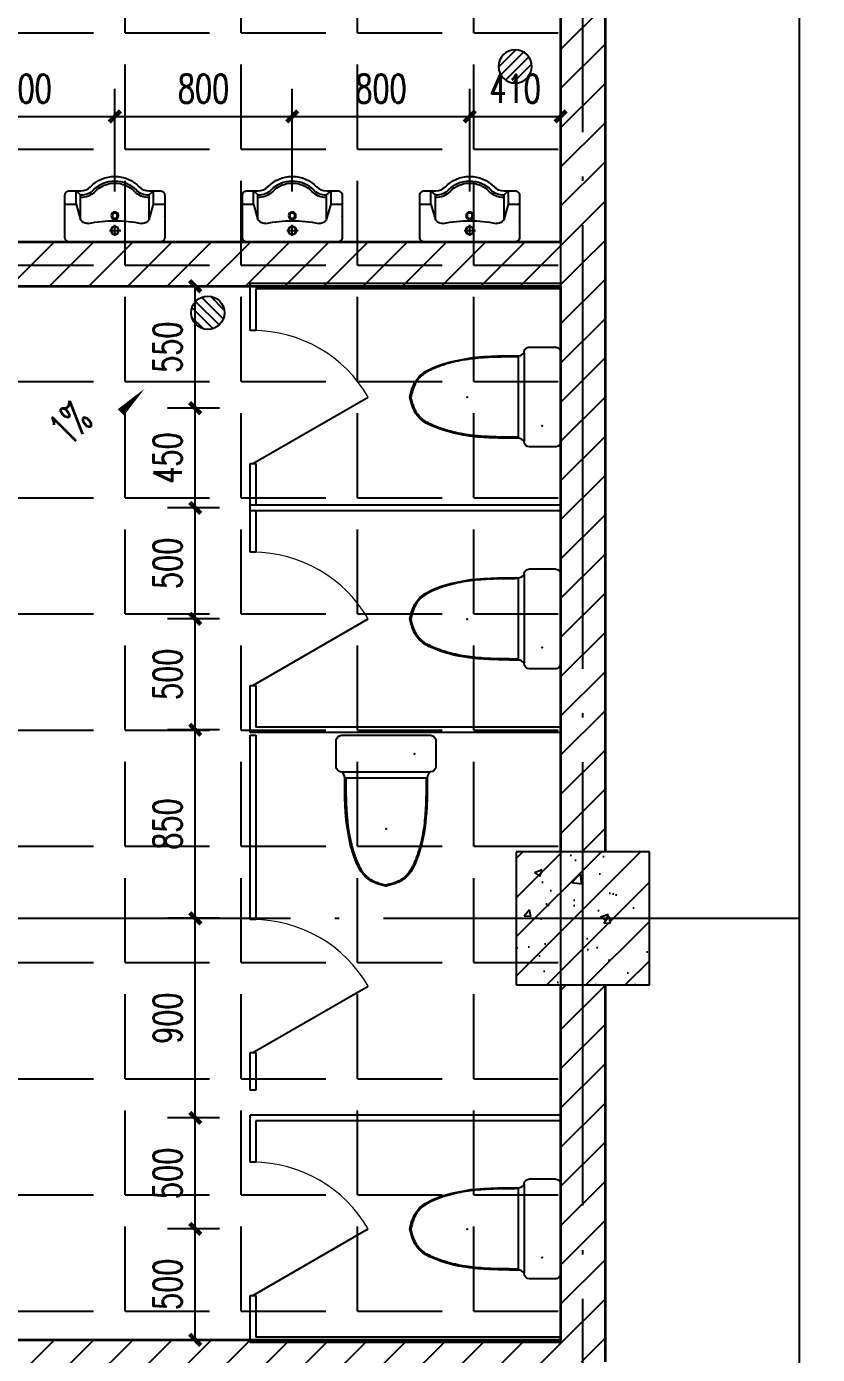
# Model space of a CAD drawing. Header units: millimetres. Extents: x 434053 to 1059003, y -2417481 to 936527.
# Drawn here: x 539293 to 542859, y -2147753 to -2141767 of the extents above; entities that cross this region are included whole.
import ezdxf

# ---------------------------------------------------------------- set-up
doc = ezdxf.new("R2010")
doc.units = ezdxf.units.MM
doc.header["$LTSCALE"] = 1000
doc.header["$MEASUREMENT"] = 0
doc.linetypes.add('DOTE', pattern=[2.42, 2, -0.2, 0.02, -0.2])
doc.layers.get('Defpoints').update_dxf_attribs({"color": 6})
for name, color, linetype in [('A-ANNO-DIMS', 3, 'Continuous'), ('A-AXIS', 16, 'DOTE'), ('A-COLS', 6, 'Continuous'), ('A-WALL-PATT', 8, 'Continuous'), ('DIM_SYMB', 3, 'Continuous'), ('PUB_HATCH', 8, 'Continuous'), ('PUB_TEXT', 7, 'Continuous'), ('STAIR', 2, 'Continuous'), ('洁具', 8, 'Continuous')]:
    doc.layers.add(name, color=color, linetype=linetype)
doc.layers.add('A-WALL', color=5, linetype='Continuous', lineweight=35)
doc.styles.add('_TCH_DIM', font='SIMPLEX.shx', dxfattribs={"width": 0.8, "height": 3, "bigfont": 'GBCBIG.shx'})
doc.styles.add('_TCH_DIM_T3', font='SIMPLEX', dxfattribs={"width": 0.705882, "bigfont": 'GBCBIG'})
doc.dimstyles.new('_TCH_ARCH&&50', dxfattribs={"dimtxt": 127.5, "dimasz": 50, "dimexe": 125, "dimexo": 150, "dimgap": 61.25, "dimtad": 1, "dimdec": 0, "dimzin": 0, "dimdsep": 46, "dimtxsty": '_TCH_DIM_T3', "dimblk": 'ARCHTICK', "dimcen": 0.09, "dimclrt": 7, "dimazin": 2, "dimtfac": 1, "dimtdec": 0, "dimtix": 1, "dimtmove": 2, "dimatfit": 3, "dimfxl": 1, "dimtolj": 1, "dimtzin": 0, "dimarcsym": 0})
pattern_1 = [(45, (-1713816.56, -1462893.01), (-88.388383, 88.388383), [])]

# ---------------------------------------------------------------- blocks, each defined once
blk = doc.blocks.new('$plan$00002822')
at = {"layer": '洁具'}
for p, q in [((-24.4, -50.9), (26.6, -50.9)), ((0, -26.5), (0, -76)), ((-175, -169.5), (-155, -99.5)), ((-155, -99.5), (-146.6, -90.9)), ((-155, -99.5), (-155, -209.5)), ((146.6, -90.9), (155, -99.5)), ((155, -99.5), (155, -209.5)), ((155, -99.5), (175, -169.5)), ((-225, -169.5), (-175, -169.5)), ((-175, -169.5), (-175, -229.5)), ((175, -169.5), (225, -169.5)), ((175, -169.5), (175, -229.5)), ((-153.1, -209.5), (-175, -229.5)), ((153.1, -209.5), (175, -229.5))]:
    blk.add_line(p, q, dxfattribs=at)
blk.add_lwpolyline([(109.9, -247.8, -0.203548), (153.1, -229.5), (205, -229.5, 0.414214), (225, -209.5), (225, -20, 0.414214), (205, 0), (155, 0), (-155, 0), (-205, 0, 0.414214), (-225, -20), (-225, -209.5, 0.414214), (-205, -229.5), (-153.1, -229.5, -0.203548), (-109.9, -247.8, 0.424691)], format="xyb", close=True, dxfattribs=at)
for centre, radius in [((0, -50.7), 18.5), ((0, -50.7), 16.5), ((0, -117.4), 16.7), ((0, -117.4), 12.2)]:
    blk.add_circle(centre, radius, dxfattribs=at)
for centre, radius, start, end in [((-125.2, -111.9), 30, 78.51457, 135.59776), ((0, 504.1), 598.6, 258.51457, 281.48543), ((125.2, -111.9), 30, 44.40224, 101.48543), ((-153.1, -289.5), 90, 43.97896, 91.24005), ((-153.1, -289.5), 80, 43.97896, 90), ((0, -141.8), 132.7, 223.97896, 316.02104), ((0, -141.8), 122.7, 223.97896, 316.02104), ((153.1, -289.5), 90, 88.75995, 136.02104), ((153.1, -289.5), 80, 90, 136.02104)]:
    blk.add_arc(centre, radius, start, end, dxfattribs=at)
blk.add_point((225, -114.8), dxfattribs=at)
blk = doc.blocks.new('$lvtry$00000208')
at = {"color": 0, "ltscale": 100}
for p, q in [((200, -165), (-200, -165)), ((185.5, -191.7), (-185.5, -191.7))]:
    blk.add_line(p, q, dxfattribs=at)
blk.add_lwpolyline([(186.1, -199.2, -0.296302), (200, -165, 0.414214), (225, -140), (225, -25, 0.414214), (200, 0), (-200, 0, 0.414214), (-225, -25), (-225, -140, 0.413282), (-200.1, -165, -0.238932), (-185.5, -191.7), (-186, -208), (-185.9, -231.9), (-185.1, -282.1), (-183.8, -321.9), (-182.2, -348.1), (-180.2, -373.5), (-176.3, -408.9), (-171.7, -439.4), (-168, -459.4), (-163.1, -481.8), (-146.9, -538.4), (-129.4, -582.8, 0.10752), (-88.2, -642.6, 0.100512), (-43.3, -667.8), (0, -680), (34.6, -670.7), (66.8, -657.5), (94.2, -636.8), (114.6, -610.4), (132.4, -576.2), (145.4, -542.8), (159.5, -496.4), (176.8, -405.4), (179.3, -382.8), (182.4, -346.5), (185.1, -284.9)], format="xyb", close=True)
blk.add_lwpolyline([(186, -202.3), (186.1, -199.2)])
for points in [[(-181, -190.8), (-180.9, -229.9), (-180.8, -260.7), (-179, -322.1), (-177.4, -352.7), (-171.1, -413.8), (-166.5, -444.3), (-156.2, -489.8), (-152.2, -504.9), (-145.2, -527.6), (-142.8, -535.2), (-138.8, -546.5), (-137.4, -550.3), (-134.6, -557.8), (-133.1, -561.5), (-128.5, -572.7), (-125.3, -580.1), (-118.3, -594.3), (-114.5, -601.1), (-106.4, -614.1), (-102, -620.3), (-92.6, -631.6), (-87.5, -636.7), (-79.3, -643.6), (-76.4, -645.7), (-70.5, -649.7), (-67.5, -651.5), (-61.1, -654.9), (-57.8, -656.5), (-51, -659.5), (-47.6, -660.9), (-36.9, -664.8), (-29.5, -667.1), (-14.3, -671.3), (-6.6, -673.2), (1.2, -675.1)], [(181.4, -191.4), (180.9, -229.9), (180.8, -260.7), (179, -322.1), (177.4, -352.7), (171.1, -413.8), (166.5, -444.3), (156.2, -489.8), (152.2, -504.9), (145.2, -527.6), (142.8, -535.2), (138.8, -546.5), (137.4, -550.3), (134.6, -557.8), (133.1, -561.5), (128.5, -572.7), (125.3, -580.1), (118.3, -594.3), (114.5, -601.1), (106.4, -614.1), (102, -620.3), (92.6, -631.6), (87.5, -636.7), (79.3, -643.6), (76.4, -645.7), (70.5, -649.7), (67.5, -651.5), (61.1, -654.9), (57.8, -656.5), (51, -659.5), (47.6, -660.9), (36.9, -664.8), (29.5, -667.1), (14.3, -671.3), (6.6, -673.2), (-1.2, -675.1)]]:
    blk.add_open_spline(points, degree=3, knots=[0, 0, 0, 0, 92.762674, 92.762674, 185.525347, 185.525347, 278.288021, 278.288021, 324.669358, 324.669358, 347.860026, 347.860026, 359.45536, 359.45536, 371.050694, 371.050694, 394.241363, 394.241363, 417.432031, 417.432031, 440.6227, 440.6227, 463.813368, 463.813368, 475.408702, 475.408702, 487.004036, 487.004036, 498.599371, 498.599371, 510.194705, 510.194705, 533.385373, 533.385373, 556.576042, 556.576042, 556.576042, 556.576042], dxfattribs=at)
at = {"color": 0}
for p in [(-129.3, -83.1), (-0.7, -421)]:
    blk.add_point(p, dxfattribs=at)
blk = doc.blocks.new('$TCHSYS$APDOOR2D')
blk.add_line((0.5, 0), (0, 0.866))
at = {"lineweight": 13}
blk.add_arc((0.5, 0), 1, 120, 180, dxfattribs=at)
blk = doc.blocks.new('A$C2BBF00C3')
at = {"layer": '洁具'}
for p, q in [((0, 1025), (1400, 1025)), ((0, 1025), (0, 1000)), ((1400, 812.5), (1400, 1025)), ((0, 1000), (1375, 1000)), ((1375, 1000), (1375, 812.5)), ((1375, 812.5), (1400, 812.5)), ((1400, 212.5), (1375, 212.5)), ((1375, 212.5), (1375, 25)), ((1400, 0), (1400, 212.5)), ((0, 25), (1375, 25)), ((0, 25), (0, 0)), ((0, 0), (1400, 0))]:
    blk.add_line(p, q, dxfattribs=at)
at = {"layer": '洁具', "xscale": 600, "yscale": -600, "zscale": 25, "rotation": 269.9999999973319}
blk.add_blockref('$TCHSYS$APDOOR2D', (1387.5, 512.5), dxfattribs=at)
at = {"layer": '洁具', "rotation": 89.99999999734013}
blk.add_blockref('$lvtry$00000208', (0, 512.5), dxfattribs=at)
blk = doc.blocks.new('asdfsdf')
at = {"layer": '洁具'}
for p, q in [((830.6, 1025), (0, 1025)), ((0, 1025), (0, 1000)), ((830.6, 1000), (830.6, 1025)), ((1600, 1025), (1430.6, 1025)), ((1430.6, 1025), (1430.6, 1000)), ((1600, 1000), (1600, 1025)), ((0, 1000), (830.6, 1000)), ((1430.6, 1000), (1600, 1000))]:
    blk.add_line(p, q, dxfattribs=at)
at = {"layer": '洁具', "xscale": 600, "yscale": -600, "zscale": 25, "rotation": 359.9999999973319}
blk.add_blockref('$TCHSYS$APDOOR2D', (1130.6, 1012.5), dxfattribs=at)
at = {"layer": '洁具', "rotation": 89.99999999734014}
blk.add_blockref('$lvtry$00000208', (0, 412.5), dxfattribs=at)
blk = doc.blocks.new('aadgasdfggh')
at = {"layer": 'A-AXIS'}
for p, q in [((-1850.7, 4141), (-1850.7, 16732.8)), ((-12429.1, 7856.3), (-874, 7856.3))]:
    blk.add_line(p, q, dxfattribs=at)
at = {"layer": 'DIM_SYMB'}
blk.add_lwpolyline([(-12429.1, 16732.8), (-12429.1, 15146.2), (-12324.1, 15108), (-12534.1, 15071), (-12429.1, 15033.7), (-12429.1, 4141), (-1680.9, 4141), (-1642.7, 4071.8), (-1605.7, 4191.7), (-1568.4, 4141), (-874, 4141), (-874, 15033.7), (-967.7, 15071), (-793, 15103.5), (-874, 15146.2), (-874, 16732.8), (-1568.4, 16732.8), (-1605.7, 16827.8), (-1642.7, 16654.5), (-1680.9, 16732.8), (-12429.1, 16732.8)], dxfattribs=at)
blk = doc.blocks.new('fdshf')
at = {"layer": 'STAIR'}
h = blk.add_hatch(dxfattribs=at)
h.set_pattern_fill('ANSI31', color=8, scale=20, style=0)
h.set_pattern_definition([(45, (-83487.75, 15410.437), (-22.45064, 22.45064), [])])
edge = h.paths.add_edge_path()
edge.add_arc((0, 0), 75, 0, 360)
blk.add_circle((0, 0), 75, dxfattribs=at)
blk = doc.blocks.new('_ArchTick')
at = {"color": 0, "linetype": 'ByBlock', "const_width": 0.4}
blk.add_lwpolyline([(-0.5, -0.5), (0.5, 0.5)], dxfattribs=at)
blk = doc.blocks.new('*D594')
at = {"layer": 'A-ANNO-DIMS', "color": 0, "lineweight": -2, "transparency": 16777216}
for p, q in [((540163.5, -2142936.9), (539928.6, -2142936.9)), ((540053.6, -2143486.9), (540053.6, -2142936.9)), ((540163.5, -2143486.9), (539928.6, -2143486.9))]:
    blk.add_line(p, q, dxfattribs=at)
at = {"layer": 'Defpoints', "color": 0, "transparency": 16777216}
for p in [(540053.6, -2142936.9), (540313.5, -2142936.9), (540313.5, -2143486.9)]:
    blk.add_point(p, dxfattribs=at)
at = {"layer": 'A-ANNO-DIMS', "color": 0, "lineweight": -2, "transparency": 16777216, "xscale": 50, "yscale": 50, "zscale": 50}
for p, rotation in [((540053.6, -2142936.9), 90), ((540053.6, -2143486.9), 270)]:
    blk.add_blockref('_ArchTick', p, dxfattribs=dict(at, rotation=rotation))
at = {"layer": 'A-ANNO-DIMS', "color": 7, "transparency": 16777216, "insert": (539928.6, -2143211.9), "char_height": 127.5, "attachment_point": 5, "rotation": 90, "style": '_TCH_DIM_T3'}
blk.add_mtext('\\A1;550', dxfattribs=at)
blk = doc.blocks.new('*D595')
at = {"layer": 'A-ANNO-DIMS', "color": 0, "lineweight": -2, "transparency": 16777216}
for p, q in [((540163.5, -2143486.9), (539928.6, -2143486.9)), ((540053.6, -2143936.9), (540053.6, -2143486.9)), ((540163.5, -2143936.9), (539928.6, -2143936.9))]:
    blk.add_line(p, q, dxfattribs=at)
at = {"layer": 'Defpoints', "color": 0, "transparency": 16777216}
for p in [(540053.6, -2143486.9), (540313.5, -2143486.9), (540313.5, -2143936.9)]:
    blk.add_point(p, dxfattribs=at)
at = {"layer": 'A-ANNO-DIMS', "color": 0, "lineweight": -2, "transparency": 16777216, "xscale": 50, "yscale": 50, "zscale": 50}
for p, rotation in [((540053.6, -2143486.9), 90), ((540053.6, -2143936.9), 270)]:
    blk.add_blockref('_ArchTick', p, dxfattribs=dict(at, rotation=rotation))
at = {"layer": 'A-ANNO-DIMS', "color": 7, "transparency": 16777216, "insert": (539928.6, -2143711.9), "char_height": 127.5, "attachment_point": 5, "rotation": 90, "style": '_TCH_DIM_T3'}
blk.add_mtext('\\A1;450', dxfattribs=at)
blk = doc.blocks.new('*D596')
at = {"layer": 'A-ANNO-DIMS', "color": 0, "lineweight": -2, "transparency": 16777216}
for p, q in [((540163.5, -2143936.9), (539928.6, -2143936.9)), ((540053.6, -2144436.9), (540053.6, -2143936.9)), ((540163.5, -2144436.9), (539928.6, -2144436.9))]:
    blk.add_line(p, q, dxfattribs=at)
at = {"layer": 'Defpoints', "color": 0, "transparency": 16777216}
for p in [(540053.6, -2143936.9), (540313.5, -2143936.9), (540313.5, -2144436.9)]:
    blk.add_point(p, dxfattribs=at)
at = {"layer": 'A-ANNO-DIMS', "color": 0, "lineweight": -2, "transparency": 16777216, "xscale": 50, "yscale": 50, "zscale": 50}
for p, rotation in [((540053.6, -2143936.9), 90), ((540053.6, -2144436.9), 270)]:
    blk.add_blockref('_ArchTick', p, dxfattribs=dict(at, rotation=rotation))
at = {"layer": 'A-ANNO-DIMS', "color": 7, "transparency": 16777216, "insert": (539928.6, -2144186.9), "char_height": 127.5, "attachment_point": 5, "rotation": 90, "style": '_TCH_DIM_T3'}
blk.add_mtext('\\A1;500', dxfattribs=at)
blk = doc.blocks.new('*D597')
at = {"layer": 'A-ANNO-DIMS', "color": 0, "lineweight": -2, "transparency": 16777216}
for p, q in [((540163.5, -2144436.9), (539928.6, -2144436.9)), ((540053.6, -2144936.9), (540053.6, -2144436.9)), ((540163.5, -2144936.9), (539928.6, -2144936.9))]:
    blk.add_line(p, q, dxfattribs=at)
at = {"layer": 'Defpoints', "color": 0, "transparency": 16777216}
for p in [(540053.6, -2144436.9), (540313.5, -2144436.9), (540313.5, -2144936.9)]:
    blk.add_point(p, dxfattribs=at)
at = {"layer": 'A-ANNO-DIMS', "color": 0, "lineweight": -2, "transparency": 16777216, "xscale": 50, "yscale": 50, "zscale": 50}
for p, rotation in [((540053.6, -2144436.9), 90), ((540053.6, -2144936.9), 270)]:
    blk.add_blockref('_ArchTick', p, dxfattribs=dict(at, rotation=rotation))
at = {"layer": 'A-ANNO-DIMS', "color": 7, "transparency": 16777216, "insert": (539928.6, -2144686.9), "char_height": 127.5, "attachment_point": 5, "rotation": 90, "style": '_TCH_DIM_T3'}
blk.add_mtext('\\A1;500', dxfattribs=at)
blk = doc.blocks.new('*D598')
at = {"layer": 'A-ANNO-DIMS', "color": 0, "lineweight": -2, "transparency": 16777216}
for p, q in [((540163.5, -2144936.9), (539928.6, -2144936.9)), ((540053.6, -2145786.9), (540053.6, -2144936.9)), ((540163.5, -2145786.9), (539928.6, -2145786.9))]:
    blk.add_line(p, q, dxfattribs=at)
at = {"layer": 'Defpoints', "color": 0, "transparency": 16777216}
for p in [(540053.6, -2144936.9), (540313.5, -2144936.9), (540313.5, -2145786.9)]:
    blk.add_point(p, dxfattribs=at)
at = {"layer": 'A-ANNO-DIMS', "color": 0, "lineweight": -2, "transparency": 16777216, "xscale": 50, "yscale": 50, "zscale": 50}
for p, rotation in [((540053.6, -2144936.9), 90), ((540053.6, -2145786.9), 270)]:
    blk.add_blockref('_ArchTick', p, dxfattribs=dict(at, rotation=rotation))
at = {"layer": 'A-ANNO-DIMS', "color": 7, "transparency": 16777216, "insert": (539928.6, -2145361.9), "char_height": 127.5, "attachment_point": 5, "rotation": 90, "style": '_TCH_DIM_T3'}
blk.add_mtext('\\A1;850', dxfattribs=at)
blk = doc.blocks.new('*D599')
at = {"layer": 'A-ANNO-DIMS', "color": 0, "lineweight": -2, "transparency": 16777216}
for p, q in [((540163.5, -2145786.9), (539928.6, -2145786.9)), ((540053.6, -2146686.9), (540053.6, -2145786.9)), ((540163.5, -2146686.9), (539928.6, -2146686.9))]:
    blk.add_line(p, q, dxfattribs=at)
at = {"layer": 'Defpoints', "color": 0, "transparency": 16777216}
for p in [(540053.6, -2145786.9), (540313.5, -2145786.9), (540313.5, -2146686.9)]:
    blk.add_point(p, dxfattribs=at)
at = {"layer": 'A-ANNO-DIMS', "color": 0, "lineweight": -2, "transparency": 16777216, "xscale": 50, "yscale": 50, "zscale": 50}
for p, rotation in [((540053.6, -2145786.9), 90), ((540053.6, -2146686.9), 270)]:
    blk.add_blockref('_ArchTick', p, dxfattribs=dict(at, rotation=rotation))
at = {"layer": 'A-ANNO-DIMS', "color": 7, "transparency": 16777216, "insert": (539928.6, -2146236.9), "char_height": 127.5, "attachment_point": 5, "rotation": 90, "style": '_TCH_DIM_T3'}
blk.add_mtext('\\A1;900', dxfattribs=at)
blk = doc.blocks.new('*D600')
at = {"layer": 'A-ANNO-DIMS', "color": 0, "lineweight": -2, "transparency": 16777216}
for p, q in [((540163.5, -2146686.9), (539928.6, -2146686.9)), ((540053.6, -2147186.9), (540053.6, -2146686.9)), ((540163.5, -2147186.9), (539928.6, -2147186.9))]:
    blk.add_line(p, q, dxfattribs=at)
at = {"layer": 'Defpoints', "color": 0, "transparency": 16777216}
for p in [(540053.6, -2146686.9), (540313.5, -2146686.9), (540313.5, -2147186.9)]:
    blk.add_point(p, dxfattribs=at)
at = {"layer": 'A-ANNO-DIMS', "color": 0, "lineweight": -2, "transparency": 16777216, "xscale": 50, "yscale": 50, "zscale": 50}
for p, rotation in [((540053.6, -2146686.9), 90), ((540053.6, -2147186.9), 270)]:
    blk.add_blockref('_ArchTick', p, dxfattribs=dict(at, rotation=rotation))
at = {"layer": 'A-ANNO-DIMS', "color": 7, "transparency": 16777216, "insert": (539928.6, -2146936.9), "char_height": 127.5, "attachment_point": 5, "rotation": 90, "style": '_TCH_DIM_T3'}
blk.add_mtext('\\A1;500', dxfattribs=at)
blk = doc.blocks.new('*D601')
at = {"layer": 'A-ANNO-DIMS', "color": 0, "lineweight": -2, "transparency": 16777216}
for p, q in [((540163.5, -2147186.9), (539928.6, -2147186.9)), ((540053.6, -2147686.9), (540053.6, -2147186.9)), ((540163.5, -2147686.9), (539928.6, -2147686.9))]:
    blk.add_line(p, q, dxfattribs=at)
at = {"layer": 'Defpoints', "color": 0, "transparency": 16777216}
for p in [(540053.6, -2147186.9), (540313.5, -2147186.9), (540313.5, -2147686.9)]:
    blk.add_point(p, dxfattribs=at)
at = {"layer": 'A-ANNO-DIMS', "color": 0, "lineweight": -2, "transparency": 16777216, "xscale": 50, "yscale": 50, "zscale": 50}
for p, rotation in [((540053.6, -2147186.9), 90), ((540053.6, -2147686.9), 270)]:
    blk.add_blockref('_ArchTick', p, dxfattribs=dict(at, rotation=rotation))
at = {"layer": 'A-ANNO-DIMS', "color": 7, "transparency": 16777216, "insert": (539928.6, -2147436.9), "char_height": 127.5, "attachment_point": 5, "rotation": 90, "style": '_TCH_DIM_T3'}
blk.add_mtext('\\A1;500', dxfattribs=at)
blk = doc.blocks.new('*D605')
at = {"layer": 'A-ANNO-DIMS', "color": 0, "lineweight": -2, "transparency": 16777216}
for p, q in [((538891, -2142510.9), (538891, -2142046.9)), ((539691, -2142510.9), (539691, -2142046.9)), ((538891, -2142171.9), (539691, -2142171.9))]:
    blk.add_line(p, q, dxfattribs=at)
at = {"layer": 'Defpoints', "color": 0, "transparency": 16777216}
for p in [(539691, -2142171.9), (538891, -2142660.9), (539691, -2142660.9)]:
    blk.add_point(p, dxfattribs=at)
at = {"layer": 'A-ANNO-DIMS', "color": 0, "lineweight": -2, "transparency": 16777216, "xscale": 50, "yscale": 50, "zscale": 50, "rotation": 180}
blk.add_blockref('_ArchTick', (538891, -2142171.9), dxfattribs=at)
at = {"layer": 'A-ANNO-DIMS', "color": 0, "lineweight": -2, "transparency": 16777216, "xscale": 50, "yscale": 50, "zscale": 50}
blk.add_blockref('_ArchTick', (539691, -2142171.9), dxfattribs=at)
at = {"layer": 'A-ANNO-DIMS', "color": 7, "transparency": 16777216, "insert": (539291, -2142046.9), "char_height": 127.5, "attachment_point": 5, "style": '_TCH_DIM_T3'}
blk.add_mtext('\\A1;800', dxfattribs=at)
blk = doc.blocks.new('*D606')
at = {"layer": 'A-ANNO-DIMS', "color": 0, "lineweight": -2, "transparency": 16777216}
for p, q in [((539691, -2142510.9), (539691, -2142046.9)), ((540491, -2142510.9), (540491, -2142046.9)), ((539691, -2142171.9), (540491, -2142171.9))]:
    blk.add_line(p, q, dxfattribs=at)
at = {"layer": 'Defpoints', "color": 0, "transparency": 16777216}
for p in [(540491, -2142171.9), (539691, -2142660.9), (540491, -2142660.9)]:
    blk.add_point(p, dxfattribs=at)
at = {"layer": 'A-ANNO-DIMS', "color": 0, "lineweight": -2, "transparency": 16777216, "xscale": 50, "yscale": 50, "zscale": 50, "rotation": 180}
blk.add_blockref('_ArchTick', (539691, -2142171.9), dxfattribs=at)
at = {"layer": 'A-ANNO-DIMS', "color": 0, "lineweight": -2, "transparency": 16777216, "xscale": 50, "yscale": 50, "zscale": 50}
blk.add_blockref('_ArchTick', (540491, -2142171.9), dxfattribs=at)
at = {"layer": 'A-ANNO-DIMS', "color": 7, "transparency": 16777216, "insert": (540091, -2142046.9), "char_height": 127.5, "attachment_point": 5, "style": '_TCH_DIM_T3'}
blk.add_mtext('\\A1;800', dxfattribs=at)
blk = doc.blocks.new('*D607')
at = {"layer": 'A-ANNO-DIMS', "color": 0, "lineweight": -2, "transparency": 16777216}
for p, q in [((540491, -2142510.9), (540491, -2142046.9)), ((541291, -2142510.9), (541291, -2142046.9)), ((540491, -2142171.9), (541291, -2142171.9))]:
    blk.add_line(p, q, dxfattribs=at)
at = {"layer": 'Defpoints', "color": 0, "transparency": 16777216}
for p in [(541291, -2142171.9), (540491, -2142660.9), (541291, -2142660.9)]:
    blk.add_point(p, dxfattribs=at)
at = {"layer": 'A-ANNO-DIMS', "color": 0, "lineweight": -2, "transparency": 16777216, "xscale": 50, "yscale": 50, "zscale": 50, "rotation": 180}
blk.add_blockref('_ArchTick', (540491, -2142171.9), dxfattribs=at)
at = {"layer": 'A-ANNO-DIMS', "color": 0, "lineweight": -2, "transparency": 16777216, "xscale": 50, "yscale": 50, "zscale": 50}
blk.add_blockref('_ArchTick', (541291, -2142171.9), dxfattribs=at)
at = {"layer": 'A-ANNO-DIMS', "color": 7, "transparency": 16777216, "insert": (540891, -2142046.9), "char_height": 127.5, "attachment_point": 5, "style": '_TCH_DIM_T3'}
blk.add_mtext('\\A1;800', dxfattribs=at)
blk = doc.blocks.new('*D608')
at = {"layer": 'A-ANNO-DIMS', "color": 0, "lineweight": -2, "transparency": 16777216}
for p, q in [((541291, -2142510.9), (541291, -2142046.9)), ((541701, -2142510.9), (541701, -2142046.9)), ((541291, -2142171.9), (541701, -2142171.9))]:
    blk.add_line(p, q, dxfattribs=at)
at = {"layer": 'Defpoints', "color": 0, "transparency": 16777216}
for p in [(541701, -2142171.9), (541291, -2142660.9), (541701, -2142660.9)]:
    blk.add_point(p, dxfattribs=at)
at = {"layer": 'A-ANNO-DIMS', "color": 0, "lineweight": -2, "transparency": 16777216, "xscale": 50, "yscale": 50, "zscale": 50, "rotation": 180}
blk.add_blockref('_ArchTick', (541291, -2142171.9), dxfattribs=at)
at = {"layer": 'A-ANNO-DIMS', "color": 0, "lineweight": -2, "transparency": 16777216, "xscale": 50, "yscale": 50, "zscale": 50}
blk.add_blockref('_ArchTick', (541701, -2142171.9), dxfattribs=at)
at = {"layer": 'A-ANNO-DIMS', "color": 7, "transparency": 16777216, "insert": (541496, -2142046.9), "char_height": 127.5, "attachment_point": 5, "style": '_TCH_DIM_T3'}
blk.add_mtext('\\A1;410', dxfattribs=at)

msp = doc.modelspace()

# ---------------------------------------------------------------- hatches: boundary and pattern name
at = {"layer": 'A-WALL-PATT'}
h = msp.add_hatch(dxfattribs=at)
h.set_pattern_fill('普通砖', color=256, scale=50, style=0)
h.set_pattern_definition(pattern_1)
h.paths.add_polyline_path([(541901, -2139286.9), (541701, -2139286.9), (541701, -2142736.9), (541767.7, -2142836.9), (541901, -2142836.9)])
h = msp.add_hatch(dxfattribs=at)
h.set_pattern_fill('普通砖', color=256, scale=50, style=0)
h.set_pattern_definition(pattern_1)
h.paths.add_polyline_path([(537201, -2142870.3), (537301, -2142936.9), (541701, -2142936.9), (541767.7, -2142836.9), (541701, -2142736.9), (537201, -2142736.9)])
h = msp.add_hatch(dxfattribs=at)
h.set_pattern_fill('普通砖', color=256, scale=50, style=0)
h.set_pattern_definition(pattern_1)
h.paths.add_polyline_path([(541701, -2145486.9), (541901, -2145486.9), (541901, -2142836.9), (541767.7, -2142836.9), (541701, -2142936.9)])
h = msp.add_hatch(dxfattribs=at)
h.set_pattern_fill('钢筋混凝土', color=256, scale=50, style=0)
h.set_pattern_definition([(45, (-1713816.56, -1462982.77), (-88.3883476, 88.3883476), []), (50, (-1713816.56, -1462982.77), (358.63009, -31.376067), [37.5, -412.5]), (355, (-1713816.56, -1462982.77), (-69.375667, 376.096067), [30, -330]), (100.4514, (-1713786.68, -1462985.4), (289.25469, 344.71977), [31.870095, -350.571056]), (46.1842, (-1713816.56, -1462882.77), (533.620524, -82.75951), [56.25, -618.75]), (96.6356, (-1713772.1, -1462889.67), (467.33135, 487.05894), [47.80514, -525.8565]), (351.1842, (-1713816.56, -1462882.77), (467.33097, 487.0593), [45, -495]), (21, (-1713766.56, -1462907.77), (298.453526, -201.309445), [37.5, -412.5]), (326, (-1713766.56, -1462907.77), (121.657666, 362.57502), [30, -330]), (71.4514, (-1713741.7, -1462924.55), (420.111314, 161.26525), [31.870095, -350.571056]), (37.5, (-1713816.56, -1462982.77), (6.079928, 166.446927), [0, -326, 0, -335, 0, -331.25]), (7.5, (-1713816.56, -1462982.77), (131.534769, 197.205856), [0, -191, 0, -318.5, 0, -126.25]), (327.5, (-1713928.06, -1462982.77), (266.911218, -11.277436), [0, -125, 0, -390, 0, -517.5]), (317.5, (-1713978.06, -1462982.77), (291.593085, 50.052491), [0, -162.5, 0, -259, 0, -367.5])])
h.paths.add_polyline_path([(541501, -2145486.9), (541501, -2146086.9), (542101, -2146086.9), (542101, -2145486.9)])
h = msp.add_hatch(dxfattribs=at)
h.set_pattern_fill('普通砖', color=256, scale=50, style=0)
h.set_pattern_definition(pattern_1)
h.paths.add_polyline_path([(541901, -2146086.9), (541701, -2146086.9), (541701, -2147686.9), (541767.7, -2147786.9), (541901, -2147786.9)])
h = msp.add_hatch(dxfattribs=at)
h.set_pattern_fill('普通砖', color=256, scale=50, style=0)
h.set_pattern_definition(pattern_1)
h.paths.add_polyline_path([(532634.4, -2147786.9), (532701, -2147886.9), (541701, -2147886.9), (541767.7, -2147786.9), (541701, -2147686.9), (532701, -2147686.9)])
at = {"layer": 'PUB_HATCH'}
h = msp.add_hatch(dxfattribs=at)
h.set_pattern_fill('ANGLE', color=256, scale=150)
h.set_pattern_definition([(0, (-12029595.76, -1569200.15), (0, 523.875), [381, -142.875]), (90, (-12029595.76, -1569200.15), (-523.875, 3e-14), [381, -142.875])])
h.paths.add_polyline_path([(532701, -2149502.2), (532701, -2139286.9), (541701, -2139286.9), (541701, -2147686.9), (537301, -2147686.9), (537301, -2149502.2)])

# ---------------------------------------------------------------- linework, layer by layer
at = {"layer": 'A-COLS'}
for p, q in [((541501, -2145486.9), (541501, -2146086.9)), ((542101, -2145486.9), (541501, -2145486.9)), ((542101, -2146086.9), (542101, -2145486.9)), ((541501, -2146086.9), (542101, -2146086.9))]:
    msp.add_line(p, q, dxfattribs=at)
at = {"layer": 'A-WALL'}
for p, q in [((541701, -2139286.9), (541701, -2142736.9)), ((541901, -2139286.9), (541901, -2142836.9)), ((537201, -2142736.9), (541701, -2142736.9)), ((541901, -2142836.9), (541901, -2145486.9)), ((537301, -2142936.9), (541701, -2142936.9)), ((541701, -2142936.9), (541701, -2145486.9)), ((541701, -2146086.9), (541701, -2147686.9)), ((541901, -2146086.9), (541901, -2147786.9)), ((532701, -2147686.9), (541701, -2147686.9))]:
    msp.add_line(p, q, dxfattribs=at)
at = {"layer": 'DIM_SYMB'}
msp.add_lwpolyline([(539320, -2143904.3, 0, 0, 0), (539824.7, -2143399.5, 0, 40, 0), (539718.6, -2143505.6, 0, 0, 0)], format="xyseb", dxfattribs=at)
at = {"layer": 'PUB_HATCH'}
msp.add_lwpolyline([(532701, -2149502.2), (532701, -2139286.9), (541701, -2139286.9), (541701, -2147686.9), (537301, -2147686.9), (537301, -2149502.2)], close=True, dxfattribs=at)

# ---------------------------------------------------------------- block references
msp.add_blockref('aadgasdfggh', (543651.7, -2153643.2))
at = {"xscale": -1}
for p in [(541701, -2143949.4), (541701, -2144949.4), (541701, -2147699.4)]:
    msp.add_blockref('A$C2BBF00C3', p, dxfattribs=at)
at = {"xscale": -1, "rotation": 90}
msp.add_blockref('asdfsdf', (541326, -2144961.9), dxfattribs=at)
at = {"layer": 'STAIR', "extrusion": (0, 0, -1), "zscale": -1, "rotation": 89.99999999896684}
msp.add_blockref('fdshf', (-541495.9, -2141946.2), dxfattribs=at)
at = {"layer": 'STAIR', "extrusion": (0, 0, -1), "xscale": -1, "zscale": -1, "rotation": 90.00000000103317}
msp.add_blockref('fdshf', (-540110.2, -2143056.7), dxfattribs=at)
at = {"layer": '洁具', "extrusion": (0, 0, -1), "zscale": -1, "rotation": 180}
for p in [(-539691, -2142736.9), (-540491, -2142736.9), (-541291, -2142736.9)]:
    msp.add_blockref('$plan$00002822', p, dxfattribs=at)

# ---------------------------------------------------------------- texts
at = {"layer": 'PUB_TEXT', "style": '_TCH_DIM', "width": 0.564706}
msp.add_text('1%', height=148.75, rotation=45, dxfattribs=at).set_placement((539487.1, -2143662.8))

# ---------------------------------------------------------------- dimensions: what is measured, and where the dimension line sits
at = {"layer": 'A-ANNO-DIMS'}
for p1, p2, distance, picture, middle in [((538891, -2142660.9), (539691, -2142660.9), 489, '*D605', (539291, -2142046.9)), ((539691, -2142660.9), (540491, -2142660.9), 489, '*D606', (540091, -2142046.9)), ((540491, -2142660.9), (541291, -2142660.9), 489, '*D607', (540891, -2142046.9)), ((541291, -2142660.9), (541701, -2142660.9), 489, '*D608', (541496, -2142046.9)), ((540313.5, -2143486.9), (540313.5, -2142936.9), 259.9, '*D594', (539928.6, -2143211.9)), ((540313.5, -2143936.9), (540313.5, -2143486.9), 259.9, '*D595', (539928.6, -2143711.9)), ((540313.5, -2144436.9), (540313.5, -2143936.9), 259.9, '*D596', (539928.6, -2144186.9)), ((540313.5, -2144936.9), (540313.5, -2144436.9), 259.9, '*D597', (539928.6, -2144686.9)), ((540313.5, -2145786.9), (540313.5, -2144936.9), 259.9, '*D598', (539928.6, -2145361.9)), ((540313.5, -2146686.9), (540313.5, -2145786.9), 259.9, '*D599', (539928.6, -2146236.9)), ((540313.5, -2147186.9), (540313.5, -2146686.9), 259.9, '*D600', (539928.6, -2146936.9)), ((540313.5, -2147686.9), (540313.5, -2147186.9), 259.9, '*D601', (539928.6, -2147436.9))]:
    dim = msp.add_aligned_dim(p1=p1, p2=p2, distance=distance, dimstyle='_TCH_ARCH&&50', dxfattribs=at)
    dim.commit()
    dim.dimension.update_dxf_attribs({"geometry": picture, "text_midpoint": middle})

doc.saveas('drawing.dxf')
